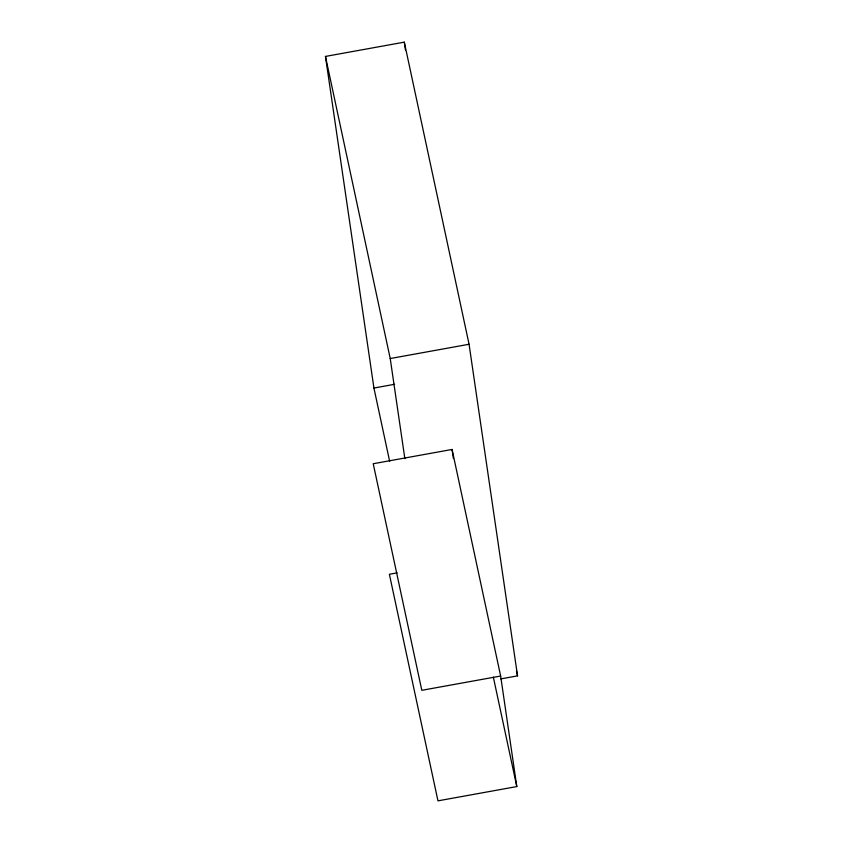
<?xml version="1.0" encoding="UTF-8"?>
<svg xmlns="http://www.w3.org/2000/svg" width="843" height="843" viewBox="0 0 843 843"><rect width="100%" height="100%" fill="white"/><g stroke="black" fill="none" stroke-linecap="round" stroke-linejoin="round"><path stroke-width="1.26" d="M389.645 461.311L373.934 388.043L325.461 56.428L404.303 42.15L469.066 344.26L517.539 675.865L500.742 678.91M404.861 458.666L390.225 358.538L469.066 344.26M373.934 388.043L394.608 384.292M452.069 449.456L373.228 463.734L421.806 690.312L500.647 676.033L452.069 449.456L453.408 458.56M397.137 572.861L389.382 574.273L437.96 800.85L516.801 786.572L500.647 676.033M516.443 670.722L517.539 675.865M493.345 677.14L516.801 786.572M325.461 56.428L390.225 358.538M404.303 42.15L405.441 49.948"/></g></svg>
